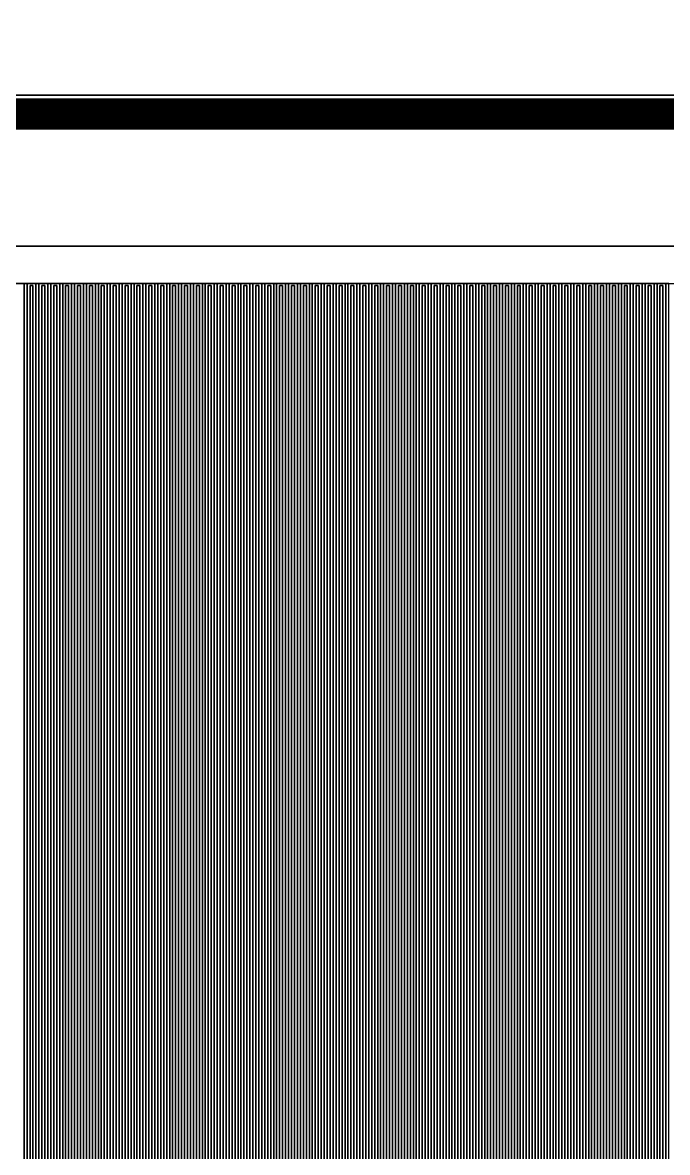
# Model space of a CAD drawing. Extents: x -11215 to 11250, y -11250 to 11250.
# Drawn here: x 2556 to 2990, y -4084 to -3324 of the extents above; entities that cross this region are included whole.
import ezdxf

# ---------------------------------------------------------------- set-up
doc = ezdxf.new("R2010")
doc.units = 0
doc.layers.get('0').update_dxf_attribs({"linetype": 'CONTINUOUS'})
doc.layers.add('CIF_NbWiring', color=7, linetype='CONTINUOUS')

# ---------------------------------------------------------------- blocks, each defined once
blk = doc.blocks.new('MS-Caps')
at = {"layer": 'CIF_NbWiring'}
for points in [[(-576, -3549.75), (-570, -3549.75), (-570, -4549.75)], [(-568, -4549.75), (-568, -3549.75), (-562, -3549.75), (-562, -4549.75)], [(-560, -4549.75), (-560, -3549.75), (-554, -3549.75), (-554, -4549.75)], [(-552, -4549.75), (-552, -3549.75), (-546, -3549.75), (-546, -4549.75)], [(-544, -4549.75), (-544, -3549.75), (-538, -3549.75), (-538, -4549.75)], [(-536, -4549.75), (-536, -3549.75), (-530, -3549.75), (-530, -4549.75)], [(-528, -4549.75), (-528, -3549.75), (-522, -3549.75), (-522, -4549.75)], [(-520, -4549.75), (-520, -3549.75), (-514, -3549.75), (-514, -4549.75)], [(-512, -4549.75), (-512, -3549.75), (-506, -3549.75), (-506, -4549.75)], [(-504, -4549.75), (-504, -3549.75), (-498, -3549.75), (-498, -4549.75)], [(-496, -4549.75), (-496, -3549.75), (-490, -3549.75), (-490, -4549.75)], [(-488, -4549.75), (-488, -3549.75), (-482, -3549.75), (-482, -4549.75)], [(-480, -4549.75), (-480, -3549.75), (-474, -3549.75), (-474, -4549.75)], [(-472, -4549.75), (-472, -3549.75), (-466, -3549.75), (-466, -4549.75)], [(-464, -4549.75), (-464, -3549.75), (-458, -3549.75), (-458, -4549.75)], [(-456, -4549.75), (-456, -3549.75), (-450, -3549.75), (-450, -4549.75)], [(-448, -4549.75), (-448, -3549.75), (-442, -3549.75), (-442, -4549.75)], [(-440, -4549.75), (-440, -3549.75), (-434, -3549.75), (-434, -4549.75)], [(-432, -4549.75), (-432, -3549.75), (-426, -3549.75), (-426, -4549.75)], [(-424, -4549.75), (-424, -3549.75), (-418, -3549.75), (-418, -4549.75)], [(-416, -4549.75), (-416, -3549.75), (-410, -3549.75), (-410, -4549.75)], [(-408, -4549.75), (-408, -3549.75), (-402, -3549.75), (-402, -4549.75)], [(-400, -4549.75), (-400, -3549.75), (-394, -3549.75), (-394, -4549.75)], [(-392, -4549.75), (-392, -3549.75), (-386, -3549.75), (-386, -4549.75)], [(-384, -4549.75), (-384, -3549.75), (-378, -3549.75), (-378, -4549.75)], [(-376, -4549.75), (-376, -3549.75), (-370, -3549.75), (-370, -4549.75)], [(-368, -4549.75), (-368, -3549.75), (-362, -3549.75), (-362, -4549.75)], [(-360, -4549.75), (-360, -3549.75), (-354, -3549.75), (-354, -4549.75)], [(-352, -4549.75), (-352, -3549.75), (-346, -3549.75), (-346, -4549.75)], [(-344, -4549.75), (-344, -3549.75), (-338, -3549.75), (-338, -4549.75)], [(-336, -4549.75), (-336, -3549.75), (-330, -3549.75), (-330, -4549.75)], [(-328, -4549.75), (-328, -3549.75), (-322, -3549.75), (-322, -4549.75)], [(-320, -4549.75), (-320, -3549.75), (-314, -3549.75), (-314, -4549.75)], [(-312, -4549.75), (-312, -3549.75), (-306, -3549.75), (-306, -4549.75)], [(-304, -4549.75), (-304, -3549.75), (-298, -3549.75), (-298, -4549.75)], [(-296, -4549.75), (-296, -3549.75), (-290, -3549.75), (-290, -4549.75)], [(-288, -4549.75), (-288, -3549.75), (-282, -3549.75), (-282, -4549.75)], [(-280, -4549.75), (-280, -3549.75), (-274, -3549.75), (-274, -4549.75)], [(-272, -4549.75), (-272, -3549.75), (-266, -3549.75), (-266, -4549.75)], [(-264, -4549.75), (-264, -3549.75), (-258, -3549.75), (-258, -4549.75)], [(-256, -4549.75), (-256, -3549.75), (-250, -3549.75), (-250, -4549.75)], [(-248, -4549.75), (-248, -3549.75), (-242, -3549.75), (-242, -4549.75)], [(-240, -4549.75), (-240, -3549.75), (-234, -3549.75), (-234, -4549.75)], [(-232, -4549.75), (-232, -3549.75), (-226, -3549.75), (-226, -4549.75)], [(-224, -4549.75), (-224, -3549.75), (-218, -3549.75), (-218, -4549.75)], [(-216, -4549.75), (-216, -3549.75), (-210, -3549.75), (-210, -4549.75)], [(-208, -4549.75), (-208, -3549.75), (-202, -3549.75), (-202, -4549.75)], [(-200, -4549.75), (-200, -3549.75), (-194, -3549.75), (-194, -4549.75)], [(-192, -4549.75), (-192, -3549.75), (-186, -3549.75), (-186, -4549.75)], [(-184, -4549.75), (-184, -3549.75), (-178, -3549.75), (-178, -4549.75)], [(-176, -4549.75), (-176, -3549.75), (-170, -3549.75), (-170, -4549.75)], [(-168, -4549.75), (-168, -3549.75), (-162, -3549.75), (-162, -4549.75)], [(-160, -4549.75), (-160, -3549.75), (-154, -3549.75), (-154, -4549.75)], [(-152, -4549.75), (-152, -3549.75), (-146, -3549.75), (-146, -4549.75)], [(-144, -4549.75), (-144, -3549.75), (-138, -3549.75), (-138, -4549.75)], [(50, -3524.75), (-870, -3524.75)], [(-140, -4551.25), (-140, -3551.25), (-142, -3551.25), (-142, -4551.25)], [(-148, -4551.25), (-148, -3551.25), (-150, -3551.25), (-150, -4551.25)], [(-156, -4551.25), (-156, -3551.25), (-158, -3551.25), (-158, -4551.25)], [(-164, -4551.25), (-164, -3551.25), (-166, -3551.25), (-166, -4551.25)], [(-172, -4551.25), (-172, -3551.25), (-174, -3551.25), (-174, -4551.25)], [(-180, -4551.25), (-180, -3551.25), (-182, -3551.25), (-182, -4551.25)], [(-188, -4551.25), (-188, -3551.25), (-190, -3551.25), (-190, -4551.25)], [(-196, -4551.25), (-196, -3551.25), (-198, -3551.25), (-198, -4551.25)], [(-204, -4551.25), (-204, -3551.25), (-206, -3551.25), (-206, -4551.25)], [(-212, -4551.25), (-212, -3551.25), (-214, -3551.25), (-214, -4551.25)], [(-220, -4551.25), (-220, -3551.25), (-222, -3551.25), (-222, -4551.25)], [(-228, -4551.25), (-228, -3551.25), (-230, -3551.25), (-230, -4551.25)], [(-236, -4551.25), (-236, -3551.25), (-238, -3551.25), (-238, -4551.25)], [(-244, -4551.25), (-244, -3551.25), (-246, -3551.25), (-246, -4551.25)], [(-252, -4551.25), (-252, -3551.25), (-254, -3551.25), (-254, -4551.25)], [(-260, -4551.25), (-260, -3551.25), (-262, -3551.25), (-262, -4551.25)], [(-268, -4551.25), (-268, -3551.25), (-270, -3551.25), (-270, -4551.25)], [(-276, -4551.25), (-276, -3551.25), (-278, -3551.25), (-278, -4551.25)], [(-284, -4551.25), (-284, -3551.25), (-286, -3551.25), (-286, -4551.25)], [(-292, -4551.25), (-292, -3551.25), (-294, -3551.25), (-294, -4551.25)], [(-300, -4551.25), (-300, -3551.25), (-302, -3551.25), (-302, -4551.25)], [(-308, -4551.25), (-308, -3551.25), (-310, -3551.25), (-310, -4551.25)], [(-316, -4551.25), (-316, -3551.25), (-318, -3551.25), (-318, -4551.25)], [(-324, -4551.25), (-324, -3551.25), (-326, -3551.25), (-326, -4551.25)], [(-332, -4551.25), (-332, -3551.25), (-334, -3551.25), (-334, -4551.25)], [(-340, -4551.25), (-340, -3551.25), (-342, -3551.25), (-342, -4551.25)], [(-348, -4551.25), (-348, -3551.25), (-350, -3551.25), (-350, -4551.25)], [(-356, -4551.25), (-356, -3551.25), (-358, -3551.25), (-358, -4551.25)], [(-364, -4551.25), (-364, -3551.25), (-366, -3551.25), (-366, -4551.25)], [(-372, -4551.25), (-372, -3551.25), (-374, -3551.25), (-374, -4551.25)], [(-380, -4551.25), (-380, -3551.25), (-382, -3551.25), (-382, -4551.25)], [(-388, -4551.25), (-388, -3551.25), (-390, -3551.25), (-390, -4551.25)], [(-396, -4551.25), (-396, -3551.25), (-398, -3551.25), (-398, -4551.25)], [(-404, -4551.25), (-404, -3551.25), (-406, -3551.25), (-406, -4551.25)], [(-412, -4551.25), (-412, -3551.25), (-414, -3551.25), (-414, -4551.25)], [(-420, -4551.25), (-420, -3551.25), (-422, -3551.25), (-422, -4551.25)], [(-428, -4551.25), (-428, -3551.25), (-430, -3551.25), (-430, -4551.25)], [(-436, -4551.25), (-436, -3551.25), (-438, -3551.25), (-438, -4551.25)], [(-444, -4551.25), (-444, -3551.25), (-446, -3551.25), (-446, -4551.25)], [(-452, -4551.25), (-452, -3551.25), (-454, -3551.25), (-454, -4551.25)], [(-460, -4551.25), (-460, -3551.25), (-462, -3551.25), (-462, -4551.25)], [(-468, -4551.25), (-468, -3551.25), (-470, -3551.25), (-470, -4551.25)], [(-476, -4551.25), (-476, -3551.25), (-478, -3551.25), (-478, -4551.25)], [(-484, -4551.25), (-484, -3551.25), (-486, -3551.25), (-486, -4551.25)], [(-492, -4551.25), (-492, -3551.25), (-494, -3551.25), (-494, -4551.25)], [(-500, -4551.25), (-500, -3551.25), (-502, -3551.25), (-502, -4551.25)], [(-508, -4551.25), (-508, -3551.25), (-510, -3551.25), (-510, -4551.25)], [(-516, -4551.25), (-516, -3551.25), (-518, -3551.25), (-518, -4551.25)], [(-524, -4551.25), (-524, -3551.25), (-526, -3551.25), (-526, -4551.25)], [(-532, -4551.25), (-532, -3551.25), (-534, -3551.25), (-534, -4551.25)], [(-540, -4551.25), (-540, -3551.25), (-542, -3551.25), (-542, -4551.25)], [(-548, -4551.25), (-548, -3551.25), (-550, -3551.25), (-550, -4551.25)], [(-556, -4551.25), (-556, -3551.25), (-558, -3551.25), (-558, -4551.25)], [(-564, -4551.25), (-564, -3551.25), (-566, -3551.25), (-566, -4551.25)]]:
    blk.add_lwpolyline(points, dxfattribs=at)
blk = doc.blocks.new('MS-Caps_r')
at = {"layer": 'CIF_NbWiring'}
for points in [[(-1375, -3423.25), (212, -3423.25)], [(-138, -4549.75), (-138, -3549.75), (-144, -3549.75), (-144, -4549.75)], [(-146, -4549.75), (-146, -3549.75), (-152, -3549.75), (-152, -4549.75)], [(-154, -4549.75), (-154, -3549.75), (-160, -3549.75), (-160, -4549.75)], [(-162, -4549.75), (-162, -3549.75), (-168, -3549.75), (-168, -4549.75)], [(-170, -4549.75), (-170, -3549.75), (-176, -3549.75), (-176, -4549.75)], [(-178, -4549.75), (-178, -3549.75), (-184, -3549.75), (-184, -4549.75)], [(-186, -4549.75), (-186, -3549.75), (-192, -3549.75), (-192, -4549.75)], [(-194, -4549.75), (-194, -3549.75), (-200, -3549.75), (-200, -4549.75)], [(-202, -4549.75), (-202, -3549.75), (-208, -3549.75), (-208, -4549.75)], [(-210, -4549.75), (-210, -3549.75), (-216, -3549.75), (-216, -4549.75)], [(-218, -4549.75), (-218, -3549.75), (-224, -3549.75), (-224, -4549.75)], [(-226, -4549.75), (-226, -3549.75), (-232, -3549.75), (-232, -4549.75)], [(-234, -4549.75), (-234, -3549.75), (-240, -3549.75), (-240, -4549.75)], [(-242, -4549.75), (-242, -3549.75), (-248, -3549.75), (-248, -4549.75)], [(-250, -4549.75), (-250, -3549.75), (-256, -3549.75), (-256, -4549.75)], [(-258, -4549.75), (-258, -3549.75), (-264, -3549.75), (-264, -4549.75)], [(-266, -4549.75), (-266, -3549.75), (-272, -3549.75), (-272, -4549.75)], [(-274, -4549.75), (-274, -3549.75), (-280, -3549.75), (-280, -4549.75)], [(-282, -4549.75), (-282, -3549.75), (-288, -3549.75), (-288, -4549.75)], [(-290, -4549.75), (-290, -3549.75), (-296, -3549.75), (-296, -4549.75)], [(-298, -4549.75), (-298, -3549.75), (-304, -3549.75), (-304, -4549.75)], [(-306, -4549.75), (-306, -3549.75), (-312, -3549.75), (-312, -4549.75)], [(-314, -4549.75), (-314, -3549.75), (-320, -3549.75), (-320, -4549.75)], [(-322, -4549.75), (-322, -3549.75), (-328, -3549.75), (-328, -4549.75)], [(-330, -4549.75), (-330, -3549.75), (-336, -3549.75), (-336, -4549.75)], [(-338, -4549.75), (-338, -3549.75), (-344, -3549.75), (-344, -4549.75)], [(-346, -4549.75), (-346, -3549.75), (-352, -3549.75), (-352, -4549.75)], [(-354, -4549.75), (-354, -3549.75), (-360, -3549.75), (-360, -4549.75)], [(-362, -4549.75), (-362, -3549.75), (-368, -3549.75), (-368, -4549.75)], [(-370, -4549.75), (-370, -3549.75), (-376, -3549.75), (-376, -4549.75)], [(-378, -4549.75), (-378, -3549.75), (-384, -3549.75), (-384, -4549.75)], [(-386, -4549.75), (-386, -3549.75), (-392, -3549.75), (-392, -4549.75)], [(-394, -4549.75), (-394, -3549.75), (-400, -3549.75), (-400, -4549.75)], [(-402, -4549.75), (-402, -3549.75), (-408, -3549.75), (-408, -4549.75)], [(-410, -4549.75), (-410, -3549.75), (-416, -3549.75), (-416, -4549.75)], [(-418, -4549.75), (-418, -3549.75), (-424, -3549.75), (-424, -4549.75)], [(-426, -4549.75), (-426, -3549.75), (-432, -3549.75), (-432, -4549.75)], [(-434, -4549.75), (-434, -3549.75), (-440, -3549.75), (-440, -4549.75)], [(-442, -4549.75), (-442, -3549.75), (-448, -3549.75), (-448, -4549.75)], [(-450, -4549.75), (-450, -3549.75), (-456, -3549.75), (-456, -4549.75)], [(-458, -4549.75), (-458, -3549.75), (-464, -3549.75), (-464, -4549.75)], [(-466, -4549.75), (-466, -3549.75), (-472, -3549.75), (-472, -4549.75)], [(-474, -4549.75), (-474, -3549.75), (-480, -3549.75), (-480, -4549.75)], [(-482, -4549.75), (-482, -3549.75), (-488, -3549.75), (-488, -4549.75)], [(-490, -4549.75), (-490, -3549.75), (-496, -3549.75), (-496, -4549.75)], [(-498, -4549.75), (-498, -3549.75), (-504, -3549.75), (-504, -4549.75)], [(-506, -4549.75), (-506, -3549.75), (-512, -3549.75), (-512, -4549.75)], [(-514, -4549.75), (-514, -3549.75), (-520, -3549.75), (-520, -4549.75)], [(-522, -4549.75), (-522, -3549.75), (-528, -3549.75), (-528, -4549.75)], [(-530, -4549.75), (-530, -3549.75), (-536, -3549.75), (-536, -4549.75)], [(-538, -4549.75), (-538, -3549.75), (-544, -3549.75), (-544, -4549.75)], [(-546, -4549.75), (-546, -3549.75), (-552, -3549.75), (-552, -4549.75)], [(-554, -4549.75), (-554, -3549.75), (-560, -3549.75), (-560, -4549.75)], [(-562, -4549.75), (-562, -3549.75), (-568, -3549.75), (-568, -4549.75)], [(-570, -4549.75), (-570, -3549.75), (-576, -3549.75)], [(-566, -4551.25), (-566, -3551.25), (-564, -3551.25), (-564, -4551.25)], [(-558, -4551.25), (-558, -3551.25), (-556, -3551.25), (-556, -4551.25)], [(-550, -4551.25), (-550, -3551.25), (-548, -3551.25), (-548, -4551.25)], [(-542, -4551.25), (-542, -3551.25), (-540, -3551.25), (-540, -4551.25)], [(-534, -4551.25), (-534, -3551.25), (-532, -3551.25), (-532, -4551.25)], [(-526, -4551.25), (-526, -3551.25), (-524, -3551.25), (-524, -4551.25)], [(-518, -4551.25), (-518, -3551.25), (-516, -3551.25), (-516, -4551.25)], [(-510, -4551.25), (-510, -3551.25), (-508, -3551.25), (-508, -4551.25)], [(-502, -4551.25), (-502, -3551.25), (-500, -3551.25), (-500, -4551.25)], [(-494, -4551.25), (-494, -3551.25), (-492, -3551.25), (-492, -4551.25)], [(-486, -4551.25), (-486, -3551.25), (-484, -3551.25), (-484, -4551.25)], [(-478, -4551.25), (-478, -3551.25), (-476, -3551.25), (-476, -4551.25)], [(-470, -4551.25), (-470, -3551.25), (-468, -3551.25), (-468, -4551.25)], [(-462, -4551.25), (-462, -3551.25), (-460, -3551.25), (-460, -4551.25)], [(-454, -4551.25), (-454, -3551.25), (-452, -3551.25), (-452, -4551.25)], [(-446, -4551.25), (-446, -3551.25), (-444, -3551.25), (-444, -4551.25)], [(-438, -4551.25), (-438, -3551.25), (-436, -3551.25), (-436, -4551.25)], [(-430, -4551.25), (-430, -3551.25), (-428, -3551.25), (-428, -4551.25)], [(-422, -4551.25), (-422, -3551.25), (-420, -3551.25), (-420, -4551.25)], [(-414, -4551.25), (-414, -3551.25), (-412, -3551.25), (-412, -4551.25)], [(-406, -4551.25), (-406, -3551.25), (-404, -3551.25), (-404, -4551.25)], [(-398, -4551.25), (-398, -3551.25), (-396, -3551.25), (-396, -4551.25)], [(-390, -4551.25), (-390, -3551.25), (-388, -3551.25), (-388, -4551.25)], [(-382, -4551.25), (-382, -3551.25), (-380, -3551.25), (-380, -4551.25)], [(-374, -4551.25), (-374, -3551.25), (-372, -3551.25), (-372, -4551.25)], [(-366, -4551.25), (-366, -3551.25), (-364, -3551.25), (-364, -4551.25)], [(-358, -4551.25), (-358, -3551.25), (-356, -3551.25), (-356, -4551.25)], [(-350, -4551.25), (-350, -3551.25), (-348, -3551.25), (-348, -4551.25)], [(-342, -4551.25), (-342, -3551.25), (-340, -3551.25), (-340, -4551.25)], [(-334, -4551.25), (-334, -3551.25), (-332, -3551.25), (-332, -4551.25)], [(-326, -4551.25), (-326, -3551.25), (-324, -3551.25), (-324, -4551.25)], [(-318, -4551.25), (-318, -3551.25), (-316, -3551.25), (-316, -4551.25)], [(-310, -4551.25), (-310, -3551.25), (-308, -3551.25), (-308, -4551.25)], [(-302, -4551.25), (-302, -3551.25), (-300, -3551.25), (-300, -4551.25)], [(-294, -4551.25), (-294, -3551.25), (-292, -3551.25), (-292, -4551.25)], [(-286, -4551.25), (-286, -3551.25), (-284, -3551.25), (-284, -4551.25)], [(-278, -4551.25), (-278, -3551.25), (-276, -3551.25), (-276, -4551.25)], [(-270, -4551.25), (-270, -3551.25), (-268, -3551.25), (-268, -4551.25)], [(-262, -4551.25), (-262, -3551.25), (-260, -3551.25), (-260, -4551.25)], [(-254, -4551.25), (-254, -3551.25), (-252, -3551.25), (-252, -4551.25)], [(-246, -4551.25), (-246, -3551.25), (-244, -3551.25), (-244, -4551.25)], [(-238, -4551.25), (-238, -3551.25), (-236, -3551.25), (-236, -4551.25)], [(-230, -4551.25), (-230, -3551.25), (-228, -3551.25), (-228, -4551.25)], [(-222, -4551.25), (-222, -3551.25), (-220, -3551.25), (-220, -4551.25)], [(-214, -4551.25), (-214, -3551.25), (-212, -3551.25), (-212, -4551.25)], [(-206, -4551.25), (-206, -3551.25), (-204, -3551.25), (-204, -4551.25)], [(-198, -4551.25), (-198, -3551.25), (-196, -3551.25), (-196, -4551.25)], [(-190, -4551.25), (-190, -3551.25), (-188, -3551.25), (-188, -4551.25)], [(-182, -4551.25), (-182, -3551.25), (-180, -3551.25), (-180, -4551.25)], [(-174, -4551.25), (-174, -3551.25), (-172, -3551.25), (-172, -4551.25)], [(-166, -4551.25), (-166, -3551.25), (-164, -3551.25), (-164, -4551.25)], [(-158, -4551.25), (-158, -3551.25), (-156, -3551.25), (-156, -4551.25)], [(-150, -4551.25), (-150, -3551.25), (-148, -3551.25), (-148, -4551.25)], [(-142, -4551.25), (-142, -3551.25), (-140, -3551.25), (-140, -4551.25)], [(1169.5, -4576.25), (-870, -4576.25), (-870, -3524.75), (50, -3524.75), (50, -3423.25), (-1375, -3423.25), (-1375, -8800)]]:
    blk.add_lwpolyline(points, dxfattribs=at)
blk = doc.blocks.new('MS-Feeds_r')
at = {"layer": 'CIF_NbWiring'}
blk.add_lwpolyline([(-5200, 604.75), (-5200, -3375.25), (-1992, -3375.25), (-1992, -3395.25), (-5200, -3395.25), (-5200, -7375.25), (-1992, -7375.25), (-1992, -7395.25), (-5200, -7395.25), (-5200, -10000), (-4750, -10000), (-4750, -11000), (-5750, -11000), (-5750, -11250), (4750, -11250)], dxfattribs=at)
blk = doc.blocks.new('MS-Feeds')
at = {"layer": 'CIF_NbWiring'}
blk.add_lwpolyline([(-5300, 10000), (-5300, -10000), (-5750, -10000), (-5750, -11000), (-4750, -11000), (-4750, -10000), (-5200, -10000), (-5200, -7395.25), (-1992, -7395.25), (-1992, -7375.25), (-5200, -7375.25), (-5200, -3395.25), (-1992, -3395.25), (-1992, -3375.25), (-5200, -3375.25), (-5200, 604.75)], dxfattribs=at)

msp = doc.modelspace()

# ---------------------------------------------------------------- linework, layer by layer
at = {"layer": 'CIF_NbWiring', "const_width": 20}
msp.add_lwpolyline([(0, -3385.25), (3258, -3385.25)], dxfattribs=at)
at = {"layer": 'CIF_NbWiring'}
for points in [[(2257, -3499.25), (4259, -3499.25), (4259, -3474.25), (2257, -3474.25)], [(2557, -4499.25), (2559, -4499.25), (2559, -3499.25), (2557, -3499.25)], [(2561, -4500.75), (2563, -4500.75), (2563, -3500.75), (2561, -3500.75)], [(2565, -4499.25), (2567, -4499.25), (2567, -3499.25), (2565, -3499.25)], [(2569, -4500.75), (2571, -4500.75), (2571, -3500.75), (2569, -3500.75)], [(2573, -4499.25), (2575, -4499.25), (2575, -3499.25), (2573, -3499.25)], [(2577, -4500.75), (2579, -4500.75), (2579, -3500.75), (2577, -3500.75)], [(2581, -4499.25), (2583, -4499.25), (2583, -3499.25), (2581, -3499.25)], [(2585, -4500.75), (2587, -4500.75), (2587, -3500.75), (2585, -3500.75)], [(2589, -4499.25), (2591, -4499.25), (2591, -3499.25), (2589, -3499.25)], [(2593, -4500.75), (2595, -4500.75), (2595, -3500.75), (2593, -3500.75)], [(2597, -4499.25), (2599, -4499.25), (2599, -3499.25), (2597, -3499.25)], [(2601, -4500.75), (2603, -4500.75), (2603, -3500.75), (2601, -3500.75)], [(2605, -4499.25), (2607, -4499.25), (2607, -3499.25), (2605, -3499.25)], [(2609, -4500.75), (2611, -4500.75), (2611, -3500.75), (2609, -3500.75)], [(2613, -4499.25), (2615, -4499.25), (2615, -3499.25), (2613, -3499.25)], [(2617, -4500.75), (2619, -4500.75), (2619, -3500.75), (2617, -3500.75)], [(2621, -4499.25), (2623, -4499.25), (2623, -3499.25), (2621, -3499.25)], [(2625, -4500.75), (2627, -4500.75), (2627, -3500.75), (2625, -3500.75)], [(2629, -4499.25), (2631, -4499.25), (2631, -3499.25), (2629, -3499.25)], [(2633, -4500.75), (2635, -4500.75), (2635, -3500.75), (2633, -3500.75)], [(2637, -4499.25), (2639, -4499.25), (2639, -3499.25), (2637, -3499.25)], [(2641, -4500.75), (2643, -4500.75), (2643, -3500.75), (2641, -3500.75)], [(2645, -4499.25), (2647, -4499.25), (2647, -3499.25), (2645, -3499.25)], [(2649, -4500.75), (2651, -4500.75), (2651, -3500.75), (2649, -3500.75)], [(2653, -4499.25), (2655, -4499.25), (2655, -3499.25), (2653, -3499.25)], [(2657, -4500.75), (2659, -4500.75), (2659, -3500.75), (2657, -3500.75)], [(2661, -4499.25), (2663, -4499.25), (2663, -3499.25), (2661, -3499.25)], [(2665, -4500.75), (2667, -4500.75), (2667, -3500.75), (2665, -3500.75)], [(2669, -4499.25), (2671, -4499.25), (2671, -3499.25), (2669, -3499.25)], [(2673, -4500.75), (2675, -4500.75), (2675, -3500.75), (2673, -3500.75)], [(2677, -4499.25), (2679, -4499.25), (2679, -3499.25), (2677, -3499.25)], [(2681, -4500.75), (2683, -4500.75), (2683, -3500.75), (2681, -3500.75)], [(2685, -4499.25), (2687, -4499.25), (2687, -3499.25), (2685, -3499.25)], [(2689, -4500.75), (2691, -4500.75), (2691, -3500.75), (2689, -3500.75)], [(2693, -4499.25), (2695, -4499.25), (2695, -3499.25), (2693, -3499.25)], [(2697, -4500.75), (2699, -4500.75), (2699, -3500.75), (2697, -3500.75)], [(2701, -4499.25), (2703, -4499.25), (2703, -3499.25), (2701, -3499.25)], [(2705, -4500.75), (2707, -4500.75), (2707, -3500.75), (2705, -3500.75)], [(2709, -4499.25), (2711, -4499.25), (2711, -3499.25), (2709, -3499.25)], [(2713, -4500.75), (2715, -4500.75), (2715, -3500.75), (2713, -3500.75)], [(2717, -4499.25), (2719, -4499.25), (2719, -3499.25), (2717, -3499.25)], [(2721, -4500.75), (2723, -4500.75), (2723, -3500.75), (2721, -3500.75)], [(2725, -4499.25), (2727, -4499.25), (2727, -3499.25), (2725, -3499.25)], [(2729, -4500.75), (2731, -4500.75), (2731, -3500.75), (2729, -3500.75)], [(2733, -4499.25), (2735, -4499.25), (2735, -3499.25), (2733, -3499.25)], [(2737, -4500.75), (2739, -4500.75), (2739, -3500.75), (2737, -3500.75)], [(2741, -4499.25), (2743, -4499.25), (2743, -3499.25), (2741, -3499.25)], [(2745, -4500.75), (2747, -4500.75), (2747, -3500.75), (2745, -3500.75)], [(2749, -4499.25), (2751, -4499.25), (2751, -3499.25), (2749, -3499.25)], [(2753, -4500.75), (2755, -4500.75), (2755, -3500.75), (2753, -3500.75)], [(2757, -4499.25), (2759, -4499.25), (2759, -3499.25), (2757, -3499.25)], [(2761, -4500.75), (2763, -4500.75), (2763, -3500.75), (2761, -3500.75)], [(2765, -4499.25), (2767, -4499.25), (2767, -3499.25), (2765, -3499.25)], [(2769, -4500.75), (2771, -4500.75), (2771, -3500.75), (2769, -3500.75)], [(2773, -4499.25), (2775, -4499.25), (2775, -3499.25), (2773, -3499.25)], [(2777, -4500.75), (2779, -4500.75), (2779, -3500.75), (2777, -3500.75)], [(2781, -4499.25), (2783, -4499.25), (2783, -3499.25), (2781, -3499.25)], [(2785, -4500.75), (2787, -4500.75), (2787, -3500.75), (2785, -3500.75)], [(2789, -4499.25), (2791, -4499.25), (2791, -3499.25), (2789, -3499.25)], [(2793, -4500.75), (2795, -4500.75), (2795, -3500.75), (2793, -3500.75)], [(2797, -4499.25), (2799, -4499.25), (2799, -3499.25), (2797, -3499.25)], [(2801, -4500.75), (2803, -4500.75), (2803, -3500.75), (2801, -3500.75)], [(2805, -4499.25), (2807, -4499.25), (2807, -3499.25), (2805, -3499.25)], [(2809, -4500.75), (2811, -4500.75), (2811, -3500.75), (2809, -3500.75)], [(2813, -4499.25), (2815, -4499.25), (2815, -3499.25), (2813, -3499.25)], [(2817, -4500.75), (2819, -4500.75), (2819, -3500.75), (2817, -3500.75)], [(2821, -4499.25), (2823, -4499.25), (2823, -3499.25), (2821, -3499.25)], [(2825, -4500.75), (2827, -4500.75), (2827, -3500.75), (2825, -3500.75)], [(2829, -4499.25), (2831, -4499.25), (2831, -3499.25), (2829, -3499.25)], [(2833, -4500.75), (2835, -4500.75), (2835, -3500.75), (2833, -3500.75)], [(2837, -4499.25), (2839, -4499.25), (2839, -3499.25), (2837, -3499.25)], [(2841, -4500.75), (2843, -4500.75), (2843, -3500.75), (2841, -3500.75)], [(2845, -4499.25), (2847, -4499.25), (2847, -3499.25), (2845, -3499.25)], [(2849, -4500.75), (2851, -4500.75), (2851, -3500.75), (2849, -3500.75)], [(2853, -4499.25), (2855, -4499.25), (2855, -3499.25), (2853, -3499.25)], [(2857, -4500.75), (2859, -4500.75), (2859, -3500.75), (2857, -3500.75)], [(2861, -4499.25), (2863, -4499.25), (2863, -3499.25), (2861, -3499.25)], [(2865, -4500.75), (2867, -4500.75), (2867, -3500.75), (2865, -3500.75)], [(2869, -4499.25), (2871, -4499.25), (2871, -3499.25), (2869, -3499.25)], [(2873, -4500.75), (2875, -4500.75), (2875, -3500.75), (2873, -3500.75)], [(2877, -4499.25), (2879, -4499.25), (2879, -3499.25), (2877, -3499.25)], [(2881, -4500.75), (2883, -4500.75), (2883, -3500.75), (2881, -3500.75)], [(2885, -4499.25), (2887, -4499.25), (2887, -3499.25), (2885, -3499.25)], [(2889, -4500.75), (2891, -4500.75), (2891, -3500.75), (2889, -3500.75)], [(2893, -4499.25), (2895, -4499.25), (2895, -3499.25), (2893, -3499.25)], [(2897, -4500.75), (2899, -4500.75), (2899, -3500.75), (2897, -3500.75)], [(2901, -4499.25), (2903, -4499.25), (2903, -3499.25), (2901, -3499.25)], [(2905, -4500.75), (2907, -4500.75), (2907, -3500.75), (2905, -3500.75)], [(2909, -4499.25), (2911, -4499.25), (2911, -3499.25), (2909, -3499.25)], [(2913, -4500.75), (2915, -4500.75), (2915, -3500.75), (2913, -3500.75)], [(2917, -4499.25), (2919, -4499.25), (2919, -3499.25), (2917, -3499.25)], [(2921, -4500.75), (2923, -4500.75), (2923, -3500.75), (2921, -3500.75)], [(2925, -4499.25), (2927, -4499.25), (2927, -3499.25), (2925, -3499.25)], [(2929, -4500.75), (2931, -4500.75), (2931, -3500.75), (2929, -3500.75)], [(2933, -4499.25), (2935, -4499.25), (2935, -3499.25), (2933, -3499.25)], [(2937, -4500.75), (2939, -4500.75), (2939, -3500.75), (2937, -3500.75)], [(2941, -4499.25), (2943, -4499.25), (2943, -3499.25), (2941, -3499.25)], [(2945, -4500.75), (2947, -4500.75), (2947, -3500.75), (2945, -3500.75)], [(2949, -4499.25), (2951, -4499.25), (2951, -3499.25), (2949, -3499.25)], [(2953, -4500.75), (2955, -4500.75), (2955, -3500.75), (2953, -3500.75)], [(2957, -4499.25), (2959, -4499.25), (2959, -3499.25), (2957, -3499.25)], [(2961, -4500.75), (2963, -4500.75), (2963, -3500.75), (2961, -3500.75)], [(2965, -4499.25), (2967, -4499.25), (2967, -3499.25), (2965, -3499.25)], [(2969, -4500.75), (2971, -4500.75), (2971, -3500.75), (2969, -3500.75)], [(2973, -4499.25), (2975, -4499.25), (2975, -3499.25), (2973, -3499.25)], [(2977, -4500.75), (2979, -4500.75), (2979, -3500.75), (2977, -3500.75)], [(2981, -4499.25), (2983, -4499.25), (2983, -3499.25), (2981, -3499.25)], [(2985, -4500.75), (2987, -4500.75), (2987, -3500.75), (2985, -3500.75)], [(2989, -4499.25), (2991, -4499.25), (2991, -3499.25), (2989, -3499.25)]]:
    msp.add_lwpolyline(points, close=True, dxfattribs=at)

# ---------------------------------------------------------------- block references
for name, p in [('MS-Feeds_r', (5250, 0)), ('MS-Feeds', (5250, 0)), ('MS-Caps_r', (3127, 50.5)), ('MS-Caps', (3127, 50.5))]:
    msp.add_blockref(name, p)

doc.saveas('drawing.dxf')
